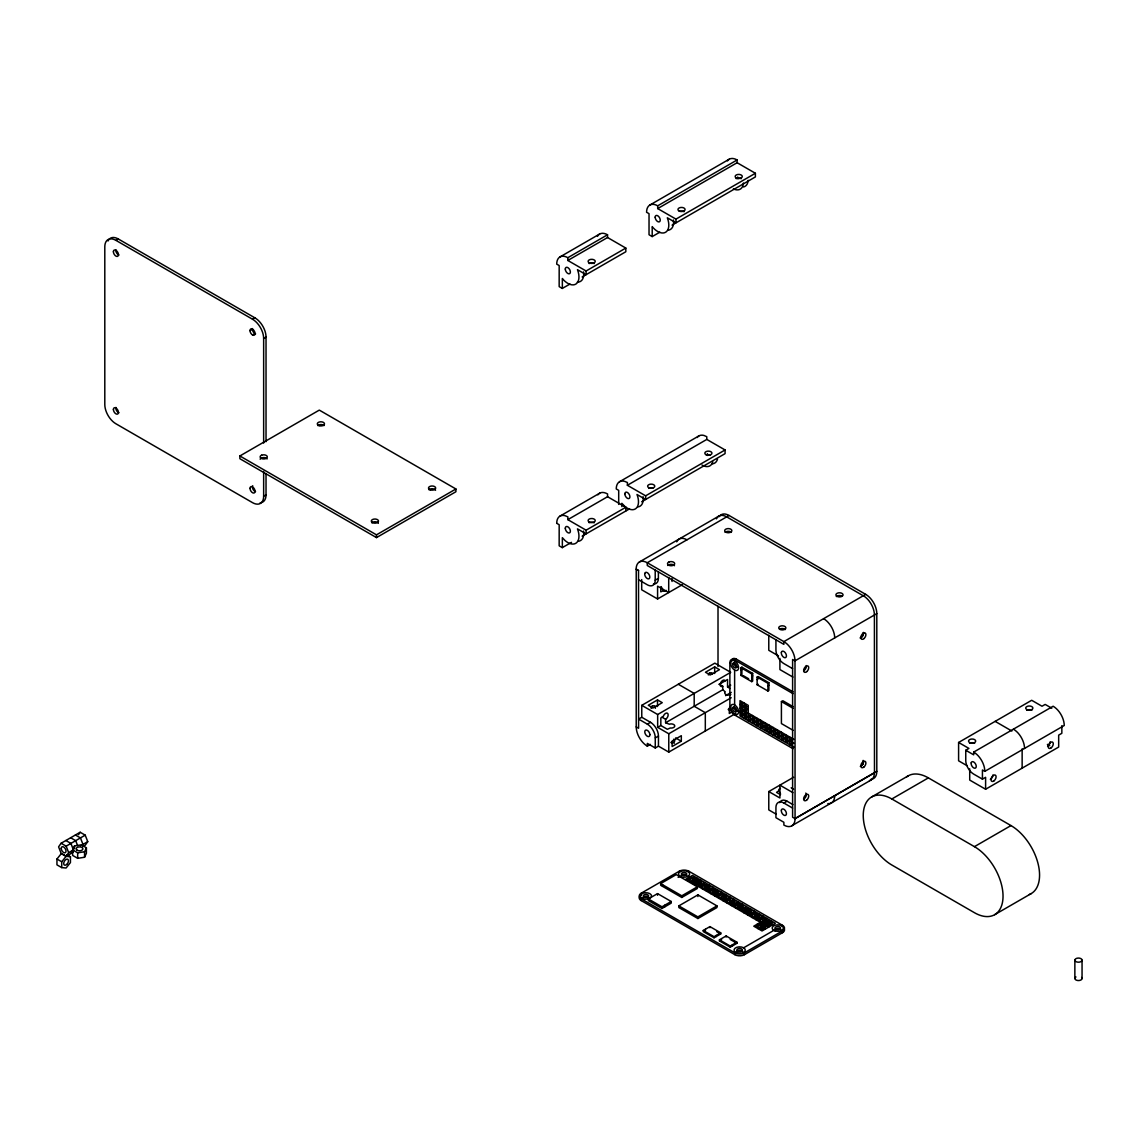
<?xml version="1.0" encoding="UTF-8"?>
<svg xmlns="http://www.w3.org/2000/svg" width="1139" height="1139" viewBox="0 0 1139 1139"><rect width="100%" height="100%" fill="white"/><g stroke="black" fill="none" stroke-linecap="round" stroke-linejoin="round"><path stroke-width="1.5" d="M618.705 504.42L618.705 490.354L616.256 488.944A15.718 9.084 60 0 1 624.499 481.299L627.404 482.509L627.375 485.271L645.642 495.821L725.073 449.962L725.073 453.635L641.67 501.786M625.824 510.941L625.824 507.268L586.101 530.19L567.834 519.64L567.877 516.878L564.958 515.668A15.718 9.084 60 0 0 556.715 523.314M72.625 849.908L74.476 845.921L81.367 844.867L86.407 847.772L86.407 853.282L84.557 857.254L77.666 858.322L72.625 855.403L72.625 849.908L77.666 852.812L84.557 851.758L86.407 847.772M82.834 846.633L85.211 845.252L87.746 841.664L85.211 835.158L80.171 832.253L61.107 843.259L58.587 846.846L61.107 853.339L66.162 856.257L73.309 852.129M78.491 834.645L80.171 832.253M66.162 856.257L68.682 852.67L73.437 849.922L70.917 843.415L65.877 840.511M70.917 853.51L73.437 849.922M56.95 859.034L61.321 853.595L66.09 856.357L70.447 856.742L70.447 862.565L66.09 868.003L61.72 867.605L56.95 864.857L56.95 859.034L61.72 861.782L61.72 867.605M61.72 861.782L66.09 856.357M662.101 717.257L665.603 719.279L665.603 722.767L722.781 689.75L722.781 686.262L719.293 684.24M757.905 928.584L771.231 920.867M266.028 473.582L266.028 494.853L263.65 496.234A15.718 9.084 60 0 1 252.531 502.655L115.922 423.779A15.718 9.084 60 0 1 104.802 404.516L104.802 246.779A15.718 9.084 60 0 1 115.922 240.357L118.299 238.976L254.908 317.852A15.718 9.084 60 0 1 266.028 337.116L266.028 441.676M115.922 240.357L252.531 319.233L254.908 317.852M250.011 330.652A3.559 2.05 60 0 1 253.755 330.239A3.559 2.05 60 0 1 253.826 335.307A3.559 2.05 60 0 1 250.011 330.652L252.388 329.285M252.573 334.994L254.951 333.627M263.65 443.057L263.65 338.482L266.028 337.116M559.975 256.93L599.683 233.993M649.842 205.048L729.259 159.189M625.824 248.074L586.101 270.997L586.101 274.67L577.473 269.687A15.718 9.084 60 0 1 576.063 283.938A15.718 9.084 60 0 1 563.193 279.525L562.353 278.486L562.353 288.466L559.164 286.629L559.178 265.544L556.715 264.12A15.718 9.084 60 0 1 567.834 257.699L607.543 234.776L607.557 237.524L625.824 248.074L625.824 251.747L582.143 276.962M657.701 208.579L737.118 162.72L737.118 159.973L657.701 205.817L657.701 208.579L675.968 219.115L755.385 173.27L755.385 176.929L672.067 225.123M567.834 257.699L567.834 260.461L607.557 237.524M239.873 455.97L319.304 410.111L455.913 488.987L455.913 491.735L376.482 537.594L239.873 458.718L239.873 455.97L376.482 534.846L455.913 488.987M562.282 288.423L569.984 284.052M657.701 205.817A15.718 9.084 60 0 0 646.582 212.253L649.031 213.662L649.031 234.748L652.206 236.585L659.837 232.171M559.975 516.124L599.683 493.187M619.516 481.74L698.933 435.895M567.834 519.64L607.557 496.718L625.824 507.268M627.375 485.271L706.792 439.426L725.073 449.962M562.282 547.617L571.507 542.363M582.143 536.156L629.525 508.877M61.107 843.259L66.162 846.163L85.211 835.158M80.584 845.793L87.746 841.664M639.406 561.968L718.823 516.124M870.922 779.29A15.718 9.084 60 0 0 876.802 771.359L876.802 613.622A15.718 9.084 60 0 0 865.683 594.359L729.074 515.483L647.265 562.751A15.718 9.084 60 0 0 636.146 569.173L638.523 570.539L638.595 728.277L636.217 726.896L636.217 569.158L638.595 570.525M638.523 579.723L647.265 584.763A11.233 6.478 60 0 0 651.237 585.83L652.092 585.66A11.233 6.478 60 0 0 655.21 580.178L658.385 578.341L658.385 571.621M666.244 590.386A3.588 2.079 -60 0 1 665.575 590.87L664.92 591.169A3.588 2.079 -60 0 1 663.354 590.742L660.762 591.824L660.762 587.311M641.698 579.58L641.698 589.803L657.587 598.972L682.403 584.649M641.77 705.34L714.836 663.154L730.725 672.323L657.659 714.509L641.77 705.34L641.77 717.271L650.511 722.311A11.233 6.478 60 0 1 658.456 736.065L658.456 746.159L668.778 752.11L735.751 713.441M657.502 699.93L648.29 705.255L653.046 708.002L662.257 702.678L657.502 699.93L657.502 706.522M714.68 666.913L705.468 672.238L710.238 674.986L719.449 669.675L714.68 666.913L714.68 673.505M793.071 691.871L736.221 659.054L734.627 659.965A6.734 3.887 60 0 0 729.871 662.713L729.871 706.735A6.734 3.887 60 0 0 734.627 714.993L793.015 748.693M641.77 717.271L638.595 719.093L647.336 724.148A11.233 6.478 60 0 1 653.629 731.366L654.213 732.704A11.233 6.478 60 0 1 655.267 737.901L655.267 747.981L658.456 746.159M865.683 594.359L783.874 641.627L783.874 644.375L647.265 565.499L647.265 562.751L783.874 641.627A15.718 9.084 60 0 1 794.994 660.848L795.065 818.599A15.718 9.084 60 0 1 783.874 825.049L783.874 822.287L775.93 817.702L775.93 807.622A11.233 6.478 60 0 1 779.033 802.141L779.902 801.97A11.233 6.478 60 0 1 783.874 803.038L792.602 808.078M740.934 667.71L741.888 667.169L752.68 673.391L752.68 681.094L751.726 681.649L740.934 675.413L740.934 667.71L751.726 673.946L752.68 673.391M647.336 724.148L650.511 722.311M740.934 670.202L741.888 669.661M719.108 684.354L727.55 679.485L727.55 687.002L730.156 688.511M740.934 675.413L741.888 674.872L741.888 667.169M657.659 714.509L657.659 727.351L660.834 725.515L667.34 729.287L670.302 727.992A3.588 2.079 0 0 0 673.021 727.75L673.747 727.422A3.588 2.079 0 0 0 673.961 724.689A3.588 2.079 0 0 0 669.305 724.205L665.603 722.767M727.55 687.002L730.725 685.165M751.726 676.438L752.68 675.883M757.122 677.064L758.076 676.509L768.882 682.745L768.882 690.448L767.928 691.003L757.122 684.767L757.122 677.064L767.928 683.3L768.882 682.745M725.614 695.644L731.252 692.384M655.267 737.901L658.456 736.065M757.122 679.556L758.076 679.001M636.217 726.896A15.718 9.084 60 0 0 647.336 746.159L650.383 744.393M657.659 727.351L668.778 733.772L731.195 697.737M876.802 613.622L794.994 660.848L792.602 659.467L792.602 817.247L795.065 818.599L874.481 772.755L874.41 614.989A15.718 9.084 60 0 0 863.291 595.725M757.122 684.767L758.076 684.212M767.928 685.792L768.882 685.237M681.321 741.204L672.11 746.515L672.11 741.019L681.321 735.694L681.321 741.204L675.626 737.915M732.363 711.733L729.302 713.512L729.302 708.002M793.143 730.355L781.411 723.578L781.411 701.567L782.835 700.741L793.1 706.664M776.157 814.171L768.782 809.914L768.782 791.562L793.598 777.239M780.429 788.416L779.688 788.758A3.588 2.079 0 0 0 778.834 790.765L776.556 792.388L780.471 794.652M783.874 803.038L787.049 801.201L792.872 804.561M782.536 932.67L782.536 930.834A6.734 3.887 0 0 0 782.536 925.324L688.824 871.221A6.734 3.887 0 0 0 679.285 871.221L641.172 893.232A6.734 3.887 0 0 0 641.172 898.728L641.172 900.565L734.883 954.681A6.734 3.887 0 0 0 744.422 954.681L782.536 932.67A6.734 3.887 0 0 0 784.287 928.911M660.663 883.608L676.224 874.624L697.353 886.825L697.353 888.477L681.777 897.461L660.663 885.259L660.663 883.608L681.777 895.809L697.353 886.825M641.969 898.272L641.172 898.728L734.883 952.845A6.734 3.887 0 0 0 744.422 952.845L782.536 930.834L781.753 930.378M678.146 877.386L680.083 876.261M688.027 871.677L688.824 871.221M648.333 898.927L657.545 893.617L671.198 901.49L671.198 903.142L661.987 908.466L648.333 900.579L648.333 898.927L661.987 906.815L671.198 901.49M794.994 818.628L876.802 771.359M689.935 881.643L696.598 877.785M791.733 825.818L871.164 779.973M694.078 884.035L700.756 880.176M698.221 886.427L704.899 882.568M702.364 888.819L709.042 884.96M969.716 768.839L969.716 780.073L985.605 789.242L985.605 777.311L982.43 779.147L973.688 774.107A11.233 6.478 60 0 1 967.395 766.874L966.812 765.55L958.597 760.809L958.597 742.471L1031.678 700.286L1042 706.237L1045.175 704.415L1051.795 708.23M678.83 905.889L697.894 894.884L716.958 905.889L716.958 907.541L697.894 918.532L678.83 907.541L678.83 905.889L697.894 916.895L716.958 905.889M706.522 891.211L713.185 887.352M871.62 796.973L908.153 775.887M710.665 893.602L717.328 889.758M966.812 765.55A11.233 6.478 60 0 1 965.758 760.354L965.758 750.259L968.933 748.423L958.597 742.471M714.808 895.994L721.485 892.15M718.951 898.386L725.628 894.542M891.837 798.98L974.443 846.661A40.434 23.349 60 0 1 1003.032 896.194A40.434 23.349 60 0 1 974.443 912.695L891.837 865.014A40.434 23.349 60 0 1 863.248 815.481A40.434 23.349 60 0 1 891.837 798.98L928.37 777.88L1010.976 825.576A40.434 23.349 60 0 1 1037.843 862.807A40.434 23.349 60 0 1 1029.357 894.485M965.758 750.259L973.688 754.844L973.688 752.096L1053.119 706.237A15.718 9.084 60 0 1 1064.239 725.5L984.808 771.359L982.43 769.978L982.43 779.147M723.094 900.792L729.772 896.934M727.252 903.184L733.915 899.326M731.395 905.576L738.058 901.718M735.538 907.968L742.215 904.11M703.247 930.463L709.924 926.605L720.716 932.841L720.716 933.952L714.053 937.796L703.247 931.56L703.247 930.463L714.053 936.699L720.716 932.841M739.681 910.36L746.358 906.502M743.824 912.752L750.501 908.908M747.981 915.144L754.644 911.3M752.124 917.536L758.788 913.692M719.449 939.817L726.127 935.959L736.919 942.195L736.919 943.306L730.241 947.15L719.449 940.914L719.449 939.817L730.241 946.053L736.919 942.195M719.449 940.914L721.613 939.675M756.268 919.928L762.945 916.083M985.605 789.242L1058.672 747.056L1058.672 735.125L1061.847 733.302L1061.847 725.657M767.088 918.475L753.776 926.192L762.034 930.962L775.374 923.259L692.455 875.393L685.792 879.237L768.711 927.118M735.68 952.389L734.883 954.681M743.625 947.805L773.808 930.378M781.753 925.793L782.536 925.324M974.443 846.661L1010.976 825.576M994.66 914.702L1031.194 893.602M665.603 719.279L665.646 719.25A3.588 2.079 -60 0 0 668.123 715.221A3.588 2.079 -60 0 0 666.201 713.142L665.546 713.441A3.588 2.079 -60 0 0 663.368 716.217L660.834 717.997L660.834 725.515M737.118 162.72L755.385 173.27M567.834 260.461L586.101 270.997M863.291 595.768L726.682 516.864A15.718 9.084 60 0 0 717.143 517.59M1047.396 744.393L1049.788 745.774M995.144 721.371L1011.888 731.039M556.715 523.314L559.178 524.723L559.164 545.823L562.353 547.66L562.353 537.679L564.958 540.47A15.718 9.084 60 0 0 576.661 542.648A15.718 9.084 60 0 0 577.473 528.88L586.101 533.864L586.101 530.19M778.506 655.922L768.782 650.298L768.782 635.291M792.602 668.636L783.874 663.596A11.233 6.478 60 0 1 777.567 656.377L776.997 655.039A11.233 6.478 60 0 1 775.93 649.842L775.93 639.748M792.901 677.064L779.902 669.561L779.902 658.328M793.015 693.665L734.627 659.965L734.627 660.876M729.871 662.713L730.654 663.169A5.61 3.246 60 0 0 736.62 670.586A5.61 3.246 60 0 0 736.62 662.642A5.61 3.246 60 0 0 730.654 663.169M743.226 675.641L748.622 678.759M781.411 701.567L793.143 708.344M722.781 689.75L725.272 691.886A3.588 2.079 0 0 0 726.098 694.576A3.588 2.079 0 0 0 730.839 694.463M740.008 704.472L748.28 709.241M740.008 708.316L793.897 739.439M740.008 712.174L793.897 743.283M729.871 706.735L730.654 707.191A5.61 3.246 60 0 0 736.62 714.609A5.61 3.246 60 0 0 736.62 706.664A5.61 3.246 60 0 0 730.654 707.191M793.897 747.141L740.008 716.018L740.008 700.613L748.266 705.383L748.295 720.816M678.303 684.254L694.192 693.423L694.192 706.265L705.312 712.687L705.312 731.024M791.178 787.804L793.556 789.185M792.901 792.659L779.902 785.155L779.902 797.983L768.782 791.562M655.267 747.981L647.336 743.397L647.336 746.159M679.285 871.221L680.083 871.677M688.027 876.261L689.479 877.101M689.123 877.315L772.043 925.195M757.093 924.27L765.365 929.04M716.673 931.602L720.716 933.952M730.17 939.404L736.919 943.306M641.969 893.688L641.172 893.232L641.172 895.069M743.625 952.389L744.422 954.681M75.402 835.001L80.456 837.92L82.976 844.412M70.646 837.749L75.687 840.667L77.58 845.537M66.874 854.677L70.447 856.742M663.197 590.415L661.118 586.585M780.542 793.926L778.991 790.993M725.116 680.88L725.002 680.638A3.588 2.079 -60 0 0 722.838 680.367L722.169 680.837A3.588 2.079 -60 0 0 720.261 685.123A3.588 2.079 -60 0 0 722.738 686.29M66.162 846.163L68.682 852.67M706.792 439.426L706.764 436.693L703.916 435.44A15.718 9.069 60 0 0 697.168 437.533M744.137 703.005L744.151 718.41M1082.05 960.163A3.588 2.079 0 0 1 1076.597 961.9A3.588 2.079 0 0 1 1076.725 958.312A3.588 2.079 0 0 1 1082.05 960.163L1082.05 978.515M1074.86 960.077L1074.86 978.429M1022.139 748.807L1022.139 768.142M789.754 737.047L789.754 744.749M785.611 734.655L785.611 742.357M781.468 732.249L781.468 739.966M777.311 729.857L777.311 737.559M773.167 727.465L773.167 735.168M769.024 725.073L769.024 732.776M767.928 683.3L767.928 691.003M764.881 722.681L764.881 730.384M760.738 720.289L760.738 727.992M756.581 717.897L756.581 725.6M752.438 715.506L752.438 723.208M751.726 673.946L751.726 681.649M734.627 670.059L734.627 704.899M734.627 714.082L734.627 714.993M732.405 944.801L732.405 945.911M730.241 946.053L730.241 947.15M726.127 935.959L726.127 937.07M718.011 606.204L718.011 666.457M716.203 935.461L716.203 936.557M714.053 936.699L714.053 937.796M709.924 926.605L709.924 927.716M705.411 929.225L705.411 930.321M697.894 894.884L697.894 896.535M697.894 916.895L697.894 918.532M681.777 895.809L681.777 897.461M675.968 219.115L675.968 222.788L667.326 217.805A15.718 9.084 60 0 1 665.916 232.057A15.718 9.084 60 0 1 653.046 227.643L652.206 226.604L652.206 236.585M672.038 578.712L672.038 581.46M668.707 577.544L668.707 592.551L657.587 586.144L657.587 598.972M668.778 733.772L668.778 752.11M664.777 905.206L664.777 906.858M662.585 884.718L662.585 886.37M661.987 906.815L661.987 908.466M657.545 893.617L657.545 895.254M655.21 570.084L655.21 580.178M645.642 495.821L645.642 499.494L637 494.497A15.718 9.084 60 0 1 636.203 508.279A15.718 9.084 60 0 1 624.499 506.1L621.88 503.31L621.88 506.641M607.557 496.718L607.557 493.97A15.718 9.084 60 0 0 597.918 494.824M376.482 534.846L376.482 537.594M263.65 471.418L263.65 496.234M84.557 851.758L84.557 857.254M77.666 852.812L77.666 858.322M74.476 845.921L74.476 848.683M679.741 211.37A3.574 2.064 0 0 1 684.055 211.697M736.193 178.681A3.574 2.064 0 0 1 741.233 178.681M737.73 177.001A7.859 4.542 60 0 1 737.915 178.766M748.195 180.304A15.718 9.084 60 0 1 743.525 186.995M727.437 160.912A15.718 9.084 60 0 1 737.075 159.944M743.44 183.052A15.718 9.084 60 0 1 733.374 188.932M673.42 219.998A15.718 9.084 60 0 1 668.052 230.235M589.148 263.579A3.574 2.064 0 0 1 594.188 263.579M597.448 236.343A15.718 9.126 59.6 0 1 607.543 234.776M583.552 271.879A15.718 9.084 60 0 1 577.345 282.145M706.607 455.059A3.574 2.064 0 0 1 710.167 455.059M717.527 459.045A15.718 9.069 60 0 1 712.345 463.844M712.772 461.779A15.718 9.084 60 0 1 702.037 465.096M707.404 453.692A7.859 4.542 60 0 1 707.59 455.472M648.675 488.403A3.574 2.064 0 0 1 652.989 488.076M643.094 496.704A15.718 9.084 60 0 1 637.698 506.94M589.148 522.773A3.574 2.064 0 0 1 594.188 522.773M583.552 531.073A15.718 9.084 60 0 1 578.171 541.31M641.172 900.565A6.734 3.887 0 0 1 639.42 896.806M640.104 895.866A6.734 3.887 0 0 1 640.588 895.453M775.061 929.495A2.805 1.623 0 0 1 778.136 928.313A2.805 1.623 0 0 1 780.585 929.922M681.449 875.407A2.691 1.552 0 0 1 684.055 874.254A2.691 1.552 0 0 1 686.66 875.407M643.336 898.215A2.691 1.552 0 0 1 645.927 896.265A2.691 1.552 0 0 1 648.532 898.215M736.947 951.506A2.805 1.623 0 0 1 739.652 950.31A2.805 1.623 0 0 1 742.372 951.506M906.473 777.026A40.434 23.349 60 0 1 928.37 777.88M874.41 772.74A15.718 9.084 60 0 1 869.47 780.557M834.702 795.691A15.718 9.084 60 0 1 829.761 803.522M829.306 803.593A15.718 9.084 60 0 1 827.839 803.593M805.729 793.114A3.588 2.079 -60 0 1 806.099 796.033A3.588 2.079 -60 0 1 803.792 799.065M779.717 802.625A11.233 6.478 60 0 1 787.049 801.201M708.316 674.9A3.588 2.079 -60 0 1 712.544 673.875M709.44 672.693A3.588 2.079 -60 0 1 709.07 674.43M728.348 709.227A3.588 2.079 0 0 1 730.882 709.839M730.882 709.099A3.588 2.079 0 0 1 728.348 709.711M651.052 708.031A3.588 2.079 -60 0 1 654.113 705.739A3.588 2.079 -60 0 1 655.352 708.287M652.248 705.653A3.588 2.079 -60 0 1 651.551 708.159M671.156 742.244A3.588 2.079 0 0 1 674.274 743.283M673.704 739.183A3.588 2.079 0 0 1 674.473 741.446A3.588 2.079 0 0 1 671.156 742.728M725.13 532.397A3.588 2.079 0 0 1 728.234 531.329A3.588 2.079 0 0 1 731.395 532.369M716.417 518.857A15.718 9.084 60 0 1 716.887 517.989M676.708 541.822A15.718 9.084 60 0 1 677.164 540.954M677.434 540.555A15.718 9.084 60 0 1 686.974 539.829M667.838 565.528A3.588 2.079 0 0 1 671.27 564.346A3.588 2.079 0 0 1 674.473 565.713M658.385 578.341A11.233 6.478 60 0 1 653.473 583.98M731.494 661.104A6.734 3.887 60 0 1 736.221 659.054M737.616 711.007A2.805 1.623 60 0 1 735.225 709.981A2.805 1.623 60 0 1 734.299 706.878M737.616 666.984A2.805 1.623 60 0 1 735.011 665.674A2.805 1.623 60 0 1 734.498 662.414M863.348 632.487A3.588 2.079 -60 0 1 860.301 637.911M823.582 618.662A15.718 9.084 60 0 1 834.702 637.925M836.353 596.565A3.588 2.079 0 0 1 842.006 596.138M806.255 665.56A3.588 2.079 -60 0 1 803.75 670.7M779.745 629.112A3.588 2.079 0 0 1 785.397 629.54M1050.101 741.859A3.588 2.079 -60 0 1 1047.609 746.287M1013.411 729.174A15.718 9.084 60 0 1 1024.531 748.423M1026.752 710.28A3.588 2.079 0 0 1 1031.834 710.28M992.909 774.99A3.588 2.079 -60 0 1 990.318 779.361M973.688 752.096A15.718 9.084 60 0 1 984.808 771.359M969.56 743.297A3.588 2.079 0 0 1 974.642 743.297M1081.609 977.461A3.588 2.079 0 0 1 1080.455 980.195A3.588 2.079 0 0 1 1075.657 979.768A3.588 2.079 0 0 1 1075.971 976.977M252.531 319.233A15.718 9.084 60 0 1 263.65 338.482M108.034 240.984A15.718 9.084 60 0 1 118.299 238.976M266.028 494.853A15.718 9.084 60 0 1 260.148 502.783M255.606 333.884A3.559 2.05 60 0 1 252.474 328.573M118.954 255.008A3.559 2.05 60 0 1 115.865 249.669M255.563 491.621A3.559 2.05 60 0 1 252.915 489.058A3.559 2.05 60 0 1 252.73 485.727M118.954 412.745A3.559 2.05 60 0 1 115.865 407.406M863.433 632.544A3.588 2.079 -60 0 1 860.315 637.94M719.264 516.608A15.718 9.084 60 0 1 729.074 515.483M371.784 522.801A3.588 2.079 0 0 1 375.372 521.776A3.588 2.079 0 0 1 378.376 523.299M260.176 459.273A3.588 2.079 0 0 1 260.973 458.291L261.657 457.935A3.588 2.079 0 0 1 267.096 458.946M317.781 425.587A3.588 2.079 0 0 1 324.003 425.587M428.976 489.784A3.588 2.079 0 0 1 432.549 488.759A3.588 2.079 0 0 1 435.554 490.283M745.433 709.383C746.358 713.341 747.924 708.102 745.433 709.383M741.29 710.85C742.215 714.808 743.781 709.569 741.29 710.85M741.29 703.147C742.201 707.105 743.781 701.866 741.29 703.147M745.433 717.1C746.301 721.03 747.996 715.862 745.433 717.1M745.433 713.242C746.358 717.2 747.924 711.96 745.433 713.242M749.59 719.492C750.501 723.45 752.067 718.211 749.59 719.492M753.733 718.026C754.616 721.969 756.253 716.773 753.733 718.026M757.876 724.276C758.788 728.234 760.368 722.994 757.876 724.276M762.019 722.809C762.945 726.782 764.511 721.542 762.019 722.809M766.163 729.06C767.088 733.018 768.654 727.793 766.163 729.06M766.163 725.216C767.088 729.174 768.654 723.934 766.163 725.216M770.306 727.607C771.231 731.565 772.797 726.326 770.306 727.607M774.463 733.843C775.374 737.801 776.955 732.576 774.463 733.843M778.606 732.391C779.517 736.349 781.098 731.11 778.606 732.391M786.892 737.175C787.818 741.133 789.384 735.908 786.892 737.175M791.036 743.425C791.961 747.383 793.527 742.144 791.036 743.425M759.713 924.398L761.934 924.583L759.713 924.398M691.757 877.457L693.978 877.656L691.757 877.457M692.569 881.771L694.79 881.97L692.569 881.771M695.901 879.849L698.122 880.048L695.901 879.849M696.712 884.163L698.933 884.362L696.712 884.163M704.187 884.633L706.408 884.832L704.187 884.633M704.998 888.947L707.219 889.146L704.998 888.947M712.487 889.417L714.708 889.616L712.487 889.417M713.299 893.745L715.52 893.944L713.299 893.745M720.773 894.2L722.994 894.4L720.773 894.2M721.585 898.529L723.806 898.728L721.585 898.529M729.871 903.312L732.092 903.512L729.871 903.312M737.36 903.782L739.581 903.982L737.36 903.782M738.172 908.096L740.393 908.296L738.172 908.096M742.315 910.488L744.536 910.687L742.315 910.488M745.646 908.566L747.867 908.765L745.646 908.566M746.458 912.894L748.679 913.094L746.458 912.894M753.947 913.35L756.168 913.549L753.947 913.35M754.758 917.678L756.965 917.877L754.758 917.678M762.233 918.148L764.454 918.347L762.233 918.148M763.045 922.462L765.266 922.661L763.045 922.462M766.376 920.54L768.597 920.739L766.376 920.54M767.188 924.854L769.409 925.053L767.188 924.854M760.525 928.712L762.746 928.911L760.525 928.712M644.788 573.515L644.717 574.241A3.588 2.079 60 0 0 646.71 578.128L647.365 578.584A3.588 2.079 60 0 0 649.743 577.658L649.799 576.932A3.588 2.079 60 0 0 647.493 572.803A3.588 2.079 60 0 0 644.788 573.515M649.871 734.655L649.814 735.381A3.588 2.079 60 0 1 647.436 736.307L646.781 735.865A3.588 2.079 60 0 1 644.802 731.594A3.588 2.079 60 0 1 647.223 730.327L647.877 730.768A3.588 2.079 60 0 1 649.871 734.655M781.397 652.348L781.326 653.088A3.588 2.079 60 0 0 783.319 656.975L783.974 657.417A3.588 2.079 60 0 0 786.408 656.149A3.588 2.079 60 0 0 784.429 651.878L783.76 651.437A3.588 2.079 60 0 0 781.397 652.348M781.397 810.128L781.326 810.854A3.588 2.079 60 0 0 783.646 814.997A3.588 2.079 60 0 0 786.351 814.271L786.408 813.545A3.588 2.079 60 0 0 784.429 809.658L783.76 809.203A3.588 2.079 60 0 0 781.397 810.128M971.211 762.859L971.154 763.6A3.588 2.079 60 0 0 973.133 767.487L973.802 767.928A3.588 2.079 60 0 0 976.223 766.661A3.588 2.079 60 0 0 974.244 762.39L973.589 761.948A3.588 2.079 60 0 0 971.211 762.859M741.304 714.609C741.916 718.524 744.023 713.754 741.304 714.609M749.604 715.548C750.217 719.464 752.324 714.694 749.604 715.548M753.747 721.799C754.36 725.714 756.467 720.93 753.747 721.799M757.891 720.332C758.503 724.247 760.61 719.478 757.891 720.332M762.034 726.582C762.646 730.498 764.753 725.714 762.034 726.582M770.334 731.366C770.946 735.281 773.054 730.512 770.334 731.366M774.477 729.914C775.09 733.829 777.197 729.045 774.477 729.914M778.62 736.15C779.233 740.065 781.34 735.296 778.62 736.15M782.764 734.698C783.376 738.613 785.483 733.843 782.764 734.698M782.764 738.556C783.333 742.429 785.554 737.745 782.764 738.556M786.921 740.948C787.533 744.863 789.626 740.079 786.921 740.948M791.064 739.482C791.676 743.397 793.783 738.627 791.064 739.482M688.44 879.308C690.077 881.928 691.587 877.372 688.44 879.308M700.072 882.17C701.709 884.789 703.204 880.233 700.072 882.17M700.884 886.484C702.521 889.118 704.016 884.562 700.884 886.484M708.373 886.954C709.996 889.559 711.476 885.046 708.373 886.954M709.17 891.282C710.807 893.901 712.316 889.345 709.17 891.282M716.659 891.752C718.296 894.371 719.791 889.815 716.659 891.752M717.47 896.066C719.108 898.685 720.603 894.129 717.47 896.066M724.945 896.535C726.582 899.155 728.077 894.599 724.945 896.535M725.757 900.849C727.394 903.483 728.889 898.927 725.757 900.849M729.088 898.927C730.725 901.547 732.235 896.991 729.088 898.927M733.231 901.319C734.883 903.939 736.321 899.411 733.231 901.319M734.043 905.633C735.694 908.267 737.189 903.711 734.043 905.633M741.532 906.103C743.169 908.737 744.664 904.181 741.532 906.103M749.818 910.887C751.455 913.521 752.964 908.965 749.818 910.887M750.629 915.215C752.267 917.835 753.691 913.293 750.629 915.215M758.118 915.685C759.756 918.305 761.251 913.749 758.118 915.685M758.93 919.999C760.567 922.633 762.062 918.077 758.93 919.999M770.548 922.861C772.185 925.494 773.623 920.938 770.548 922.861M745.461 705.368L746.842 707.034L745.561 705.212M741.332 706.835C741.646 710.665 744.237 706.379 741.332 706.835M756.453 926.192C757.706 928.897 759.827 924.455 756.453 926.192M763.927 926.648C765.166 929.367 767.302 924.911 763.927 926.648M806.626 800.133L805.971 800.56A3.588 2.079 -60 0 1 803.963 797.328A3.588 2.079 -60 0 1 808.249 794.623A3.588 2.079 -60 0 1 806.626 800.133M261.657 455.187L260.973 455.543A3.588 2.079 0 0 0 262.753 458.889A3.588 2.079 0 0 0 267.252 456.54A3.588 2.079 0 0 0 261.657 455.187M669.049 561.968L668.351 562.324A3.588 2.079 0 0 0 670.145 565.67A3.588 2.079 0 0 0 674.63 563.321A3.588 2.079 0 0 0 669.049 561.968M655.167 217.193A3.588 2.079 60 0 0 658.968 221.934A3.588 2.079 60 0 0 658.968 216.851A3.588 2.079 60 0 0 655.167 217.193M679.001 210.943A3.574 2.064 0 0 0 684.966 210.017A3.574 2.064 0 0 0 680.609 207.497A3.574 2.064 0 0 0 679.001 210.943M736.193 177.926A3.574 2.064 0 0 0 742.158 177.015A3.574 2.064 0 0 0 737.787 174.481A3.574 2.064 0 0 0 736.193 177.926M589.148 262.824A3.574 2.064 0 0 0 595.113 261.899A3.574 2.064 0 0 0 590.742 259.379A3.574 2.064 0 0 0 589.148 262.824M565.3 269.075A3.588 2.079 60 0 0 569.116 273.816A3.588 2.079 60 0 0 569.116 268.733A3.588 2.079 60 0 0 565.3 269.075M705.867 454.632A3.574 2.064 0 0 0 711.832 453.706A3.574 2.064 0 0 0 707.461 451.186A3.574 2.064 0 0 0 705.867 454.632M649.415 487.976A3.574 2.064 0 0 0 654.768 486.196A3.574 2.064 0 0 0 649.415 484.402A3.574 2.064 0 0 0 649.415 487.976M624.841 493.899A3.588 2.079 60 0 0 628.643 498.64A3.588 2.079 60 0 0 628.643 493.557A3.588 2.079 60 0 0 624.841 493.899M589.148 522.018A3.574 2.064 0 0 0 595.113 521.092A3.574 2.064 0 0 0 590.742 518.572A3.574 2.064 0 0 0 589.148 522.018M565.3 528.268A3.588 2.079 60 0 0 569.116 533.009A3.588 2.079 60 0 0 569.116 527.927A3.588 2.079 60 0 0 565.3 528.268M61.25 848.384A3.374 1.951 60 0 0 64.823 852.826A3.374 1.951 60 0 0 64.823 848.057A3.374 1.951 60 0 0 61.25 848.384M77.139 850.221A3.374 1.951 0 0 0 82.777 849.338A3.374 1.951 0 0 0 78.648 846.96A3.374 1.951 0 0 0 77.139 850.221M66.703 864.473A3.374 1.951 -60 0 0 67.77 859.262A3.374 1.951 -60 0 0 63.784 862.793A3.374 1.951 -60 0 0 66.703 864.473M736.848 952.902A5.61 3.246 0 0 0 745.276 950.097A5.61 3.246 0 0 0 736.848 947.278A5.61 3.246 0 0 0 736.848 952.902M774.976 930.89A5.61 3.246 0 0 0 783.39 928.086A5.61 3.246 0 0 0 774.976 925.267A5.61 3.246 0 0 0 774.976 930.89M738.243 951.492A2.805 1.623 0 0 0 742.457 950.097A2.805 1.623 0 0 0 738.243 948.687A2.805 1.623 0 0 0 738.243 951.492M681.25 876.774A5.61 3.246 0 0 0 689.679 873.969A5.61 3.246 0 0 0 681.25 871.164A5.61 3.246 0 0 0 681.25 876.774M643.122 898.785A5.61 3.246 0 0 0 651.551 895.98A5.61 3.246 0 0 0 643.122 893.175A5.61 3.246 0 0 0 643.122 898.785M682.702 875.322A2.691 1.552 0 0 0 686.746 873.969A2.691 1.552 0 0 0 682.702 872.631A2.691 1.552 0 0 0 682.702 875.322M644.589 897.333A2.691 1.552 0 0 0 648.632 895.98A2.691 1.552 0 0 0 644.589 894.642A2.691 1.552 0 0 0 644.589 897.333M776.371 929.481A2.805 1.623 0 0 0 780.585 928.086A2.805 1.623 0 0 0 776.371 926.676A2.805 1.623 0 0 0 776.371 929.481M862.935 763.756A3.588 2.079 -60 0 0 863.12 760.396A3.588 2.079 -60 0 1 862.992 763.742A3.588 2.079 -60 0 1 860.315 766.333A3.588 2.079 -60 0 0 862.935 763.756M732.648 664.322A2.805 1.623 60 0 0 735.623 668.024A2.805 1.623 60 0 0 735.623 664.051A2.805 1.623 60 0 0 732.648 664.322M732.648 708.344A2.805 1.623 60 0 0 735.623 712.046A2.805 1.623 60 0 0 735.623 708.074A2.805 1.623 60 0 0 732.648 708.344M1050.784 748.124A3.588 2.079 -60 0 0 1052.906 742.443A3.588 2.079 -60 0 0 1048.506 745.091A3.588 2.079 -60 0 0 1050.784 748.124M1027.492 709.868A3.588 2.079 0 0 0 1032.888 708.074A3.588 2.079 0 0 0 1027.492 706.28A3.588 2.079 0 0 0 1027.492 709.868M994.162 780.728A3.588 2.079 -60 0 0 995.386 775.146A3.588 2.079 -60 0 0 991.115 778.834A3.588 2.079 -60 0 0 994.162 780.728M970.314 742.884A3.588 2.079 0 0 0 975.696 741.09A3.588 2.079 0 0 0 970.314 739.296A3.588 2.079 0 0 0 970.314 742.884M113.402 409.485A3.559 2.05 60 0 0 117.175 414.183A3.559 2.05 60 0 0 117.175 409.143A3.559 2.05 60 0 0 113.402 409.485M250.011 488.36A3.559 2.05 60 0 0 253.783 493.059A3.559 2.05 60 0 0 253.783 488.019A3.559 2.05 60 0 0 250.011 488.36M113.402 251.747A3.559 2.05 60 0 0 117.175 256.446A3.559 2.05 60 0 0 117.175 251.406A3.559 2.05 60 0 0 113.402 251.747M779.745 629.326A3.588 2.079 0 0 0 785.753 628.401A3.588 2.079 0 0 0 781.354 625.866A3.588 2.079 0 0 0 779.745 629.326M725.728 532.127A3.588 2.079 0 0 0 731.751 531.187A3.588 2.079 0 0 0 727.351 528.653A3.588 2.079 0 0 0 725.728 532.127M836.923 596.309A3.588 2.079 0 0 0 842.945 595.384A3.588 2.079 0 0 0 838.532 592.85A3.588 2.079 0 0 0 836.923 596.309M806.839 671.569A3.588 2.079 -60 0 0 807.978 666.002A3.588 2.079 -60 0 0 803.721 669.775A3.588 2.079 -60 0 0 806.839 671.569M864.017 766.946A3.588 2.079 -60 0 0 865.156 761.379A3.588 2.079 -60 0 0 860.913 765.152A3.588 2.079 -60 0 0 864.017 766.946M864.017 638.552A3.588 2.079 -60 0 0 865.156 632.985A3.588 2.079 -60 0 0 860.913 636.758A3.588 2.079 -60 0 0 864.017 638.552M372.353 522.559A3.588 2.079 0 0 0 378.376 521.619A3.588 2.079 0 0 0 373.976 519.085A3.588 2.079 0 0 0 372.353 522.559M319.091 425.673A3.588 2.079 0 0 0 324.487 423.879A3.588 2.079 0 0 0 319.091 422.071A3.588 2.079 0 0 0 319.091 425.673M430.286 489.87A3.588 2.079 0 0 0 435.682 488.076A3.588 2.079 0 0 0 430.286 486.268A3.588 2.079 0 0 0 430.286 489.87"/></g></svg>
